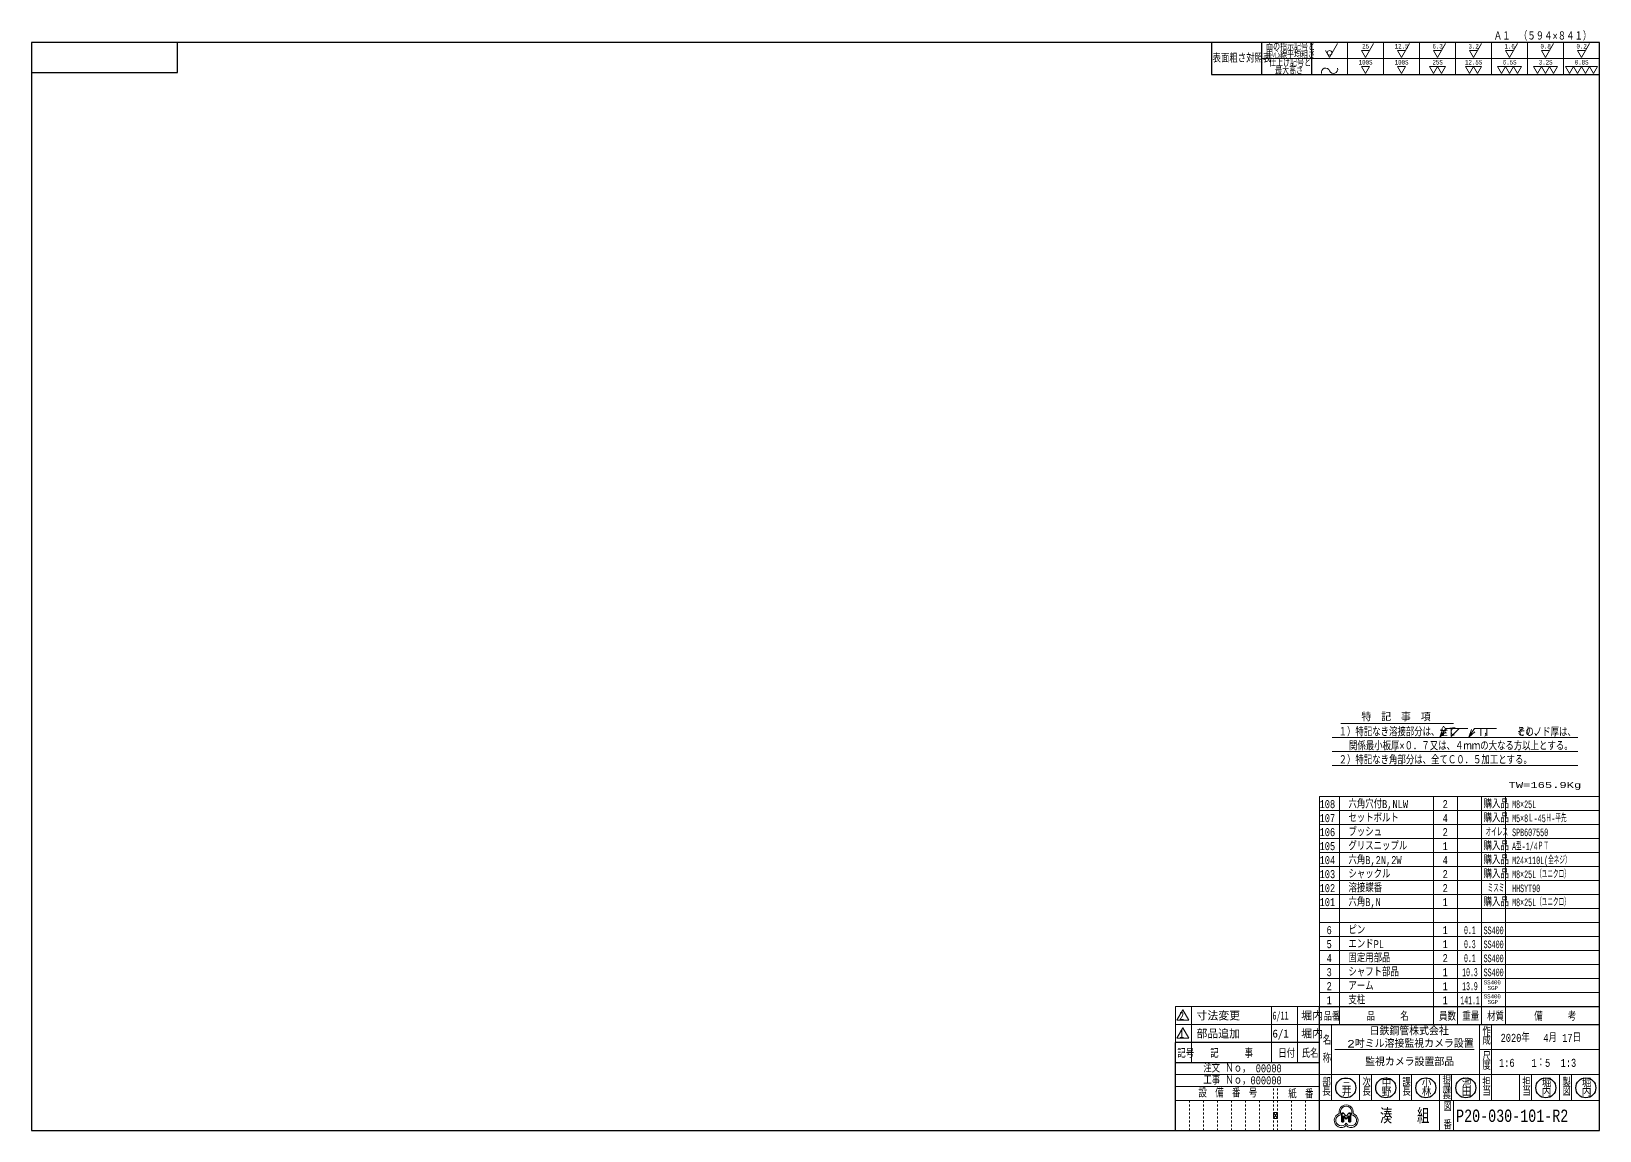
# Model space of a CAD drawing. Header units: millimetres. Extents: x 28 to 14464, y 24 to 7000.
# Drawn here: x 28 to 812, y 24 to 573 of the extents above; entities that cross this region are included whole.
import ezdxf

# ---------------------------------------------------------------- set-up
doc = ezdxf.new("R2010")
doc.units = ezdxf.units.MM
doc.linetypes.add('DOT', pattern=[2, 1, -1])
doc.layers.add('GR1_01', color=7, linetype='Continuous')
doc.styles.add('FX_VECTOR', font='MONOTXT.SHX', dxfattribs={"bigfont": 'BIGFONT.SHX'})
doc.styles.add('ＭＳ ゴシック', font='')
doc.styles.add('ＭＳ 明朝', font='')
doc.styles.get('ＭＳ ゴシック').set_extended_font_data('ＭＳ ゴシック')
doc.styles.get('ＭＳ 明朝').set_extended_font_data('ＭＳ 明朝')

# ---------------------------------------------------------------- blocks, each defined once
blk = doc.blocks.new('BLKF023')
at = {"layer": 'GR1_01', "color": 3, "linetype": 'Continuous', "lineweight": 25}
for p, q in [((618.5, 567.5), (618.5, 551.5)), ((643.5, 567.5), (643.5, 551.5)), ((668.5, 567.5), (668.5, 551.5)), ((618.5, 551.5), (812.5, 551.5))]:
    blk.add_line(p, q, dxfattribs=at)
at = {"layer": 'GR1_01', "color": 7, "linetype": 'Continuous', "lineweight": 13}
for p, q in [((679.5, 563.46), (681.5, 566.93)), ((686.5, 567.5), (686.5, 551.5)), ((697.5, 563.46), (699.5, 566.93)), ((704.5, 567.5), (704.5, 551.5)), ((715.5, 563.46), (717.5, 566.93)), ((722.5, 567.5), (722.5, 551.5)), ((733.5, 563.46), (735.5, 566.93)), ((740.5, 567.5), (740.5, 551.5)), ((751.5, 563.46), (753.5, 566.93)), ((758.5, 567.5), (758.5, 551.5)), ((769.5, 563.46), (771.5, 566.93)), ((776.5, 567.5), (776.5, 551.5)), ((787.5, 563.46), (789.5, 566.93)), ((794.5, 567.5), (794.5, 551.5)), ((805.5, 563.46), (807.5, 566.93)), ((643.5, 559.5), (812.5, 559.5)), ((675.5, 563.46), (677.5, 560)), ((677.5, 560), (679.5, 563.46)), ((693.5, 563.46), (695.5, 560)), ((693.5, 563.46), (697.5, 563.46)), ((695.5, 560), (697.5, 563.46)), ((711.5, 563.46), (713.5, 560)), ((711.5, 563.46), (715.5, 563.46)), ((713.5, 560), (715.5, 563.46)), ((729.5, 563.46), (731.5, 560)), ((729.5, 563.46), (733.5, 563.46)), ((731.5, 560), (733.5, 563.46)), ((747.5, 563.46), (749.5, 560)), ((747.5, 563.46), (751.5, 563.46)), ((749.5, 560), (751.5, 563.46)), ((765.5, 563.46), (767.5, 560)), ((765.5, 563.46), (769.5, 563.46)), ((767.5, 560), (769.5, 563.46)), ((783.5, 563.46), (785.5, 560)), ((783.5, 563.46), (787.5, 563.46)), ((785.5, 560), (787.5, 563.46)), ((801.5, 563.46), (803.5, 560)), ((801.5, 563.46), (805.5, 563.46)), ((803.5, 560), (805.5, 563.46)), ((697.5, 555.46), (693.5, 555.46)), ((693.5, 555.46), (695.5, 552)), ((695.5, 552), (697.5, 555.46)), ((715.5, 555.46), (711.5, 555.46)), ((711.5, 555.46), (713.5, 552)), ((713.5, 552), (715.5, 555.46)), ((731.5, 555.46), (727.5, 555.46)), ((727.5, 555.46), (729.5, 552)), ((729.5, 552), (731.5, 555.46)), ((735.5, 555.46), (731.5, 555.46)), ((731.5, 555.46), (733.5, 552)), ((733.5, 552), (735.5, 555.46)), ((749.5, 555.46), (745.5, 555.46)), ((745.5, 555.46), (747.5, 552)), ((747.5, 552), (749.5, 555.46)), ((753.5, 555.46), (749.5, 555.46)), ((749.5, 555.46), (751.5, 552)), ((751.5, 552), (753.5, 555.46)), ((765.5, 555.46), (761.5, 555.46)), ((761.5, 555.46), (763.5, 552)), ((763.5, 552), (765.5, 555.46)), ((769.5, 555.46), (765.5, 555.46)), ((765.5, 555.46), (767.5, 552)), ((767.5, 552), (769.5, 555.46)), ((773.5, 555.46), (769.5, 555.46)), ((769.5, 555.46), (771.5, 552)), ((771.5, 552), (773.5, 555.46)), ((783.5, 555.46), (779.5, 555.46)), ((779.5, 555.46), (781.5, 552)), ((781.5, 552), (783.5, 555.46)), ((787.5, 555.46), (783.5, 555.46)), ((783.5, 555.46), (785.5, 552)), ((785.5, 552), (787.5, 555.46)), ((791.5, 555.46), (787.5, 555.46)), ((787.5, 555.46), (789.5, 552)), ((789.5, 552), (791.5, 555.46)), ((799.5, 555.46), (795.5, 555.46)), ((795.5, 555.46), (797.5, 552)), ((797.5, 552), (799.5, 555.46)), ((803.5, 555.46), (799.5, 555.46)), ((799.5, 555.46), (801.5, 552)), ((801.5, 552), (803.5, 555.46)), ((807.5, 555.46), (803.5, 555.46)), ((803.5, 555.46), (805.5, 552)), ((805.5, 552), (807.5, 555.46)), ((811.5, 555.46), (807.5, 555.46)), ((807.5, 555.46), (809.5, 552)), ((809.5, 552), (811.5, 555.46))]:
    blk.add_line(p, q, dxfattribs=at)
blk.add_circle((677.5, 562.31), 1.15, dxfattribs=at)
for centre, start, end in [((675.54, 552.56), 21.61478, 195.25512), ((679.46, 554.11), 201.61478, 15.25512)]:
    blk.add_arc(centre, 2.11, start, end, dxfattribs=at)
at = {"layer": 'GR1_01', "color": 6, "linetype": 'Continuous', "lineweight": 0, "style": 'FX_VECTOR'}
for s, height, width, p in [('面の指示記号と', 3.5, 0.714286, (645.75, 563.5)), ('25', 2.291, 0.75, (693.78, 564.46)), ('12.5', 2.291, 0.75, (710.06, 564.46)), ('6.3', 2.291, 0.75, (728.92, 564.46)), ('3.2', 2.291, 0.75, (746.92, 564.46)), ('1.6', 2.291, 0.75, (764.92, 564.46)), ('0.8', 2.291, 0.75, (782.92, 564.46)), ('0.2', 2.291, 0.75, (800.92, 564.46)), ('表面粗さ対照表', 4, 0.75, (619, 557.5)), ('中心線平均粗さ', 3.5, 0.714286, (645.75, 559.5)), ('仕上げ記号と', 3.5, 0.714286, (647.25, 555.5)), ('100S', 2.291, 0.75, (692.06, 556.46)), ('100S', 2.291, 0.75, (710.06, 556.46)), ('25S', 2.291, 0.75, (728.92, 556.46)), ('12.5S', 2.291, 0.75, (745.2, 556.46)), ('6.5S', 2.291, 0.75, (764.06, 556.46)), ('3.2S', 2.291, 0.75, (782.06, 556.46)), ('0.8S', 2.291, 0.75, (800.06, 556.46)), ('最大高さ', 3.5, 0.714286, (650.25, 551.5))]:
    blk.add_text(s, height=height, dxfattribs=dict(at, width=width)).set_placement(p)
blk = doc.blocks.new('FXTIP_ARROW_S')
at = {"color": 0, "linetype": 'Continuous', "lineweight": -2}
for q in [(-1, 0), (-0.97, 0.26), (-0.97, -0.26)]:
    blk.add_line((0, 0), q, dxfattribs=at)
blk = doc.blocks.new('BLKF024')
at = {"layer": 'GR1_01', "color": 7, "linetype": 'Continuous', "lineweight": 13}
for p, q in [((678.8, 219.96), (801.55, 219.96)), ((683.15, 226.96), (739.5, 226.96)), ((732.69, 220.23), (735.54, 224.58)), ((735.54, 224.58), (746.54, 224.58)), ((738.24, 224.58), (738.24, 220.58)), ((738.24, 224.58), (742.24, 224.58)), ((738.24, 220.58), (742.24, 224.58)), ((747.16, 220.23), (750.01, 224.58)), ((750.01, 224.58), (761.01, 224.58)), ((753.1, 224.4), (753.1, 220.9)), ((756.1, 224.4), (756.1, 220.9)), ((678.8, 212.96), (801.55, 212.96)), ((678.8, 205.96), (801.55, 205.96))]:
    blk.add_line(p, q, dxfattribs=at)
at = {"layer": 'GR1_01', "color": 7, "linetype": 'Continuous', "lineweight": 13, "xscale": 4, "yscale": 4, "rotation": 236.7682889320208}
for p in [(732.69, 220.23), (747.16, 220.23)]:
    blk.add_blockref('FXTIP_ARROW_S', p, dxfattribs=at)
at = {"layer": 'GR1_01', "color": 6, "linetype": 'Continuous', "lineweight": 0, "style": 'FX_VECTOR'}
for s, height, width, p in [('特\u3000記\u3000事\u3000項', 3.8, 1.184211, (693.41, 228.22)), ('１）特記なき溶接部分は、全て\u3000\u3000  ，\u3000\u3000\u3000とし、', 4, 0.75, (682.02, 220.71)), ('そのノド厚は、', 4, 0.75, (771.19, 220.64)), ('  関係最小板厚×０．７又は、４ｍｍの大なる方以上とする。', 4, 0.75, (682.02, 213.71)), ('２）特記なき角部分は、全てＣ０．５加工とする。', 4, 0.75, (682.02, 206.71))]:
    blk.add_text(s, height=height, dxfattribs=dict(at, width=width)).set_placement(p)
blk = doc.blocks.new('BLKF111')
at = {"layer": 'GR1_01', "color": 3, "linetype": 'Continuous', "lineweight": 25}
blk.add_circle((785.6, 44.91), 5, dxfattribs=at)
at = {"layer": 'GR1_01', "color": 6, "linetype": 'Continuous', "lineweight": 0, "style": 'FX_VECTOR'}
for s, p in [('堀', (783.6, 45.16)), ('内', (783.6, 40.66))]:
    blk.add_text(s, height=4, dxfattribs=at).set_placement(p)
blk = doc.blocks.new('BLKF110')
at = {"layer": 'GR1_01', "color": 3, "linetype": 'Continuous', "lineweight": 25}
blk.add_blockref('BLKF111', (0, 0), dxfattribs=at)
blk = doc.blocks.new('BLKF109')
at = {"layer": 'GR1_01', "color": 3, "linetype": 'Continuous', "lineweight": 25}
blk.add_blockref('BLKF110', (0, 0), dxfattribs=at)
blk = doc.blocks.new('BLKF114')
at = {"layer": 'GR1_01', "color": 3, "linetype": 'Continuous', "lineweight": 25}
blk.add_circle((805.6, 44.91), 5, dxfattribs=at)
at = {"layer": 'GR1_01', "color": 6, "linetype": 'Continuous', "lineweight": 0, "style": 'FX_VECTOR'}
for s, p in [('堀', (803.6, 45.16)), ('内', (803.6, 40.66))]:
    blk.add_text(s, height=4, dxfattribs=at).set_placement(p)
blk = doc.blocks.new('BLKF113')
at = {"layer": 'GR1_01', "color": 3, "linetype": 'Continuous', "lineweight": 25}
blk.add_blockref('BLKF114', (0, 0), dxfattribs=at)
blk = doc.blocks.new('BLKF112')
at = {"layer": 'GR1_01', "color": 3, "linetype": 'Continuous', "lineweight": 25}
blk.add_blockref('BLKF113', (0, 0), dxfattribs=at)
blk = doc.blocks.new('BLKF117')
at = {"layer": 'GR1_01', "color": 3, "linetype": 'Continuous', "lineweight": 25}
blk.add_circle((745.6, 44.91), 5, dxfattribs=at)
at = {"layer": 'GR1_01', "color": 6, "linetype": 'Continuous', "lineweight": 0, "style": 'FX_VECTOR'}
for s, p in [('池', (743.6, 45.16)), ('田', (743.6, 40.66))]:
    blk.add_text(s, height=4, dxfattribs=at).set_placement(p)
blk = doc.blocks.new('BLKF116')
at = {"layer": 'GR1_01', "color": 3, "linetype": 'Continuous', "lineweight": 25}
blk.add_blockref('BLKF117', (0, 0), dxfattribs=at)
blk = doc.blocks.new('BLKF115')
at = {"layer": 'GR1_01', "color": 3, "linetype": 'Continuous', "lineweight": 25}
blk.add_blockref('BLKF116', (0, 0), dxfattribs=at)
blk = doc.blocks.new('BLKF120')
at = {"layer": 'GR1_01', "color": 3, "linetype": 'Continuous', "lineweight": 25}
blk.add_circle((725.6, 44.91), 5, dxfattribs=at)
at = {"layer": 'GR1_01', "color": 6, "linetype": 'Continuous', "lineweight": 0, "style": 'FX_VECTOR'}
for s, p in [('小', (723.6, 45.16)), ('林', (723.6, 40.66))]:
    blk.add_text(s, height=4, dxfattribs=at).set_placement(p)
blk = doc.blocks.new('BLKF119')
at = {"layer": 'GR1_01', "color": 3, "linetype": 'Continuous', "lineweight": 25}
blk.add_blockref('BLKF120', (0, 0), dxfattribs=at)
blk = doc.blocks.new('BLKF118')
at = {"layer": 'GR1_01', "color": 3, "linetype": 'Continuous', "lineweight": 25}
blk.add_blockref('BLKF119', (0, 0), dxfattribs=at)
blk = doc.blocks.new('BLKF123')
at = {"layer": 'GR1_01', "color": 3, "linetype": 'Continuous', "lineweight": 25}
blk.add_circle((705.6, 44.91), 5, dxfattribs=at)
at = {"layer": 'GR1_01', "color": 6, "linetype": 'Continuous', "lineweight": 0, "style": 'FX_VECTOR'}
for s, p in [('中', (703.6, 45.16)), ('野', (703.6, 40.66))]:
    blk.add_text(s, height=4, dxfattribs=at).set_placement(p)
blk = doc.blocks.new('BLKF122')
at = {"layer": 'GR1_01', "color": 3, "linetype": 'Continuous', "lineweight": 25}
blk.add_blockref('BLKF123', (0, 0), dxfattribs=at)
blk = doc.blocks.new('BLKF121')
at = {"layer": 'GR1_01', "color": 3, "linetype": 'Continuous', "lineweight": 25}
blk.add_blockref('BLKF122', (0, 0), dxfattribs=at)
blk = doc.blocks.new('BLKF126')
at = {"layer": 'GR1_01', "color": 3, "linetype": 'Continuous', "lineweight": 25}
blk.add_circle((685.6, 44.91), 5, dxfattribs=at)
at = {"layer": 'GR1_01', "color": 6, "linetype": 'Continuous', "lineweight": 0, "style": 'FX_VECTOR'}
for s, p in [('三', (683.6, 45.16)), ('井', (683.6, 40.66))]:
    blk.add_text(s, height=4, dxfattribs=at).set_placement(p)
blk = doc.blocks.new('BLKF125')
at = {"layer": 'GR1_01', "color": 3, "linetype": 'Continuous', "lineweight": 25}
blk.add_blockref('BLKF126', (0, 0), dxfattribs=at)
blk = doc.blocks.new('BLKF124')
at = {"layer": 'GR1_01', "color": 3, "linetype": 'Continuous', "lineweight": 25}
blk.add_blockref('BLKF125', (0, 0), dxfattribs=at)

msp = doc.modelspace()

# ---------------------------------------------------------------- linework, layer by layer
at = {"layer": 'GR1_01', "color": 3, "linetype": 'Continuous', "lineweight": 25}
for p, q in [((28.5, 567.5), (28.5, 23.5)), ((812.5, 567.5), (28.5, 567.5)), ((101.5, 552.5), (101.5, 567.5)), ((812.5, 23.5), (812.5, 567.5)), ((28.5, 552.5), (101.5, 552.5)), ((672.5, 85.5), (812.5, 85.5)), ((672.5, 23.5), (672.5, 85.5)), ((672.5, 76.5), (812.5, 76.5)), ((672.5, 67.5), (600.5, 67.5)), ((600.5, 57.5), (600.5, 67.5)), ((600.5, 23.5), (600.5, 57.5)), ((600.5, 57.5), (672.55, 57.5)), ((28.5, 23.5), (812.5, 23.5))]:
    msp.add_line(p, q, dxfattribs=at)
at = {"layer": 'GR1_01', "color": 7, "linetype": 'Continuous', "lineweight": 13}
for p, q in [((672.5, 85.5), (672.5, 190.5)), ((672.5, 190.5), (812.5, 190.5)), ((682.5, 190.5), (682.5, 85.5)), ((729.5, 190.5), (729.5, 85.5)), ((741.5, 85.5), (741.5, 190.5)), ((753.5, 190.5), (753.5, 85.5)), ((765.5, 85.5), (765.5, 190.5)), ((672.5, 183.5), (812.5, 183.5)), ((672.5, 176.5), (812.5, 176.5)), ((672.5, 169.5), (812.5, 169.5)), ((672.5, 162.5), (812.5, 162.5)), ((812.5, 155.5), (672.5, 155.5)), ((672.5, 148.5), (812.5, 148.5)), ((812.5, 148.5), (672.5, 148.5)), ((812.5, 141.5), (672.5, 141.5)), ((812.5, 134.5), (672.5, 134.5)), ((672.5, 127.5), (812.5, 127.5)), ((812.5, 120.5), (672.5, 120.5)), ((812.5, 113.5), (672.5, 113.5)), ((672.5, 106.5), (812.5, 106.5)), ((812.5, 99.5), (672.5, 99.5)), ((812.5, 92.5), (672.5, 92.5)), ((672.5, 85.5), (600.5, 85.5)), ((600.5, 76.5), (600.5, 85.5)), ((604.12, 83.93), (601.12, 78.73)), ((601.12, 78.73), (607.12, 78.73)), ((607.12, 78.73), (604.12, 83.93)), ((608.5, 57.5), (608.5, 85.5)), ((648.5, 57.5), (648.5, 85.5)), ((661.5, 57.5), (661.5, 85.5)), ((682.5, 85.5), (682.5, 76.5)), ((729.5, 85.5), (729.5, 76.5)), ((741.5, 76.5), (741.5, 85.5)), ((753.5, 85.5), (753.5, 76.5)), ((765.5, 85.5), (765.5, 76.5)), ((672.5, 76.5), (600.5, 76.5)), ((600.5, 67.5), (600.5, 76.5)), ((604.12, 74.93), (601.12, 69.73)), ((607.12, 69.73), (604.12, 74.93)), ((678.5, 76.5), (678.5, 38.5)), ((752.5, 38.5), (752.5, 76.5)), ((758.5, 76.5), (758.5, 38.5)), ((601.12, 69.73), (607.12, 69.73)), ((749.82, 64), (680.1, 64)), ((812.5, 64), (752.5, 64)), ((600.5, 51.5), (812.5, 51.5)), ((692.5, 51.5), (692.5, 38.5)), ((698.5, 51.5), (698.5, 38.5)), ((712.5, 51.5), (712.5, 38.5)), ((718.5, 51.5), (718.5, 38.5)), ((732.5, 51.5), (732.5, 23.5)), ((738.5, 38.5), (738.5, 51.5)), ((772.5, 51.5), (772.5, 38.5)), ((778.5, 51.5), (778.5, 38.5)), ((792.5, 51.5), (792.5, 38.5)), ((798.5, 51.5), (798.5, 38.5)), ((600.5, 45.5), (672.55, 45.5)), ((600.5, 38.5), (812.5, 38.5)), ((649.5, 32.5), (651.5, 32.5)), ((649.5, 32.5), (649.5, 29.5)), ((649.5, 29.5), (651.5, 32.5)), ((649.5, 32.5), (651.5, 29.5)), ((651.5, 32.5), (651.5, 29.5)), ((739.5, 23.5), (739.5, 38.5)), ((649.5, 29.5), (651.5, 29.5))]:
    msp.add_line(p, q, dxfattribs=at)
at = {"layer": 'GR1_01', "color": 7, "linetype": 'DOT', "lineweight": 13}
for p, q in [((649.5, 23.5), (649.5, 45.5)), ((651.5, 23.5), (651.5, 45.5)), ((607.5, 23.5), (607.5, 38.5)), ((614.5, 23.5), (614.5, 38.5)), ((621.5, 23.5), (621.5, 38.5)), ((628.5, 23.5), (628.5, 38.5)), ((635.5, 23.5), (635.5, 38.5)), ((642.5, 23.5), (642.5, 38.5)), ((658.5, 23.5), (658.5, 38.5)), ((665.5, 23.5), (665.5, 38.5))]:
    msp.add_line(p, q, dxfattribs=at)
at = {"layer": 'GR1_01', "color": 4, "linetype": 'Continuous', "lineweight": 35}
for p, q in [((683.6, 32.22), (683.6, 27.85)), ((684.48, 32.22), (683.6, 32.22)), ((685.79, 30.66), (684.48, 32.22)), ((687.1, 32.22), (685.79, 30.66)), ((687.98, 32.22), (687.1, 32.22)), ((687.98, 27.85), (687.98, 32.22)), ((683.6, 27.85), (684.48, 27.85)), ((684.48, 27.85), (684.48, 30.86)), ((684.48, 30.86), (685.79, 29.3)), ((685.79, 29.3), (687.1, 30.86)), ((687.1, 30.86), (687.1, 27.85)), ((687.1, 27.85), (687.98, 27.85))]:
    msp.add_line(p, q, dxfattribs=at)
at = {"layer": 'GR1_01', "color": 7, "linetype": 'Continuous', "lineweight": 13}
for centre, radius, start, end in [((683.36, 28.63), 3.53, 106.57325, 313.42675), ((683.36, 28.63), 2.81, 90, 330), ((685.79, 32.84), 3.53, 346.57325, 193.42675), ((685.79, 32.84), 2.81, 330, 210), ((688.22, 28.63), 3.53, 226.57325, 73.42675), ((688.22, 28.63), 2.81, 210, 90)]:
    msp.add_arc(centre, radius, start, end, dxfattribs=at)

# ---------------------------------------------------------------- block references
for name in ['BLKF023', 'BLKF024']:
    msp.add_blockref(name, (0, 0), dxfattribs=at)
at = {"layer": 'GR1_01', "color": 3, "linetype": 'Continuous', "lineweight": 25}
for name in ['BLKF124', 'BLKF121', 'BLKF118', 'BLKF115', 'BLKF109', 'BLKF112']:
    msp.add_blockref(name, (0, 0), dxfattribs=at)

# ---------------------------------------------------------------- texts
at = {"layer": 'GR1_01', "color": 6, "linetype": 'Continuous', "lineweight": 0, "style": 'FX_VECTOR'}
for s, height, width, p in [('Ａ１\u3000（５９４×８４１）', 4, 0.75, (759.55, 568.55)), ('TW=165.9Kg', 3, 1.4, (766.97, 194.78)), ('108', 4, 0.75, (672.5, 184.72)), ('六角穴付B,NLW', 4, 0.75, (686.93, 184.72)), ('2', 4, 0.75, (734, 184.72)), ('購入品', 4, 0.75, (754.5, 184.72)), ('M8×25L', 3.8, 0.526316, (768.73, 184.72)), ('107', 4, 0.75, (672.5, 177.72)), ('セットボルト', 4, 0.75, (686.93, 177.72)), ('4', 4, 0.75, (734, 177.72)), ('購入品', 4, 0.75, (754.5, 177.72)), ('M5×8Ｌ-45Ｈ-平先', 3.8, 0.526316, (768.73, 177.72)), ('106', 4, 0.75, (672.5, 170.72)), ('ブッシュ', 4, 0.75, (686.93, 170.72)), ('2', 4, 0.75, (734, 170.72)), ('オイレス', 3.8, 0.526316, (755.5, 170.72)), ('SPB607550', 3.8, 0.526316, (768.73, 170.72)), ('105', 4, 0.75, (672.5, 163.72)), ('グリスニップル', 4, 0.75, (686.93, 163.72)), ('1', 4, 0.75, (734, 163.72)), ('購入品', 4, 0.75, (754.5, 163.72)), ('A型-1/4ＰＴ', 3.8, 0.526316, (768.73, 163.72)), ('104', 4, 0.75, (672.5, 156.72)), ('六角B,2N,2W', 4, 0.75, (686.93, 156.72)), ('4', 4, 0.75, (734, 156.72)), ('購入品', 4, 0.75, (754.5, 156.72)), ('M24×110L(全ネジ）', 3.8, 0.526316, (768.73, 156.72)), ('103', 4, 0.75, (672.5, 149.72)), ('シャックル', 4, 0.75, (686.93, 149.72)), ('2', 4, 0.75, (734, 149.72)), ('購入品', 4, 0.75, (754.5, 149.72)), ('M8×25L（ユニクロ）', 3.8, 0.526316, (768.73, 149.72)), ('102', 4, 0.75, (672.5, 142.72)), ('溶接蝶番', 4, 0.75, (686.93, 142.72)), ('2', 4, 0.75, (734, 142.72)), ('ミスミ', 3.8, 0.526316, (756.5, 142.72)), ('HHSYT90', 3.8, 0.526316, (768.73, 142.72)), ('101', 4, 0.75, (672.5, 135.72)), ('六角B,N', 4, 0.75, (686.93, 135.72)), ('1', 4, 0.75, (734, 135.72)), ('購入品', 4, 0.75, (754.5, 135.72)), ('M8×25L（ユニクロ）', 3.8, 0.526316, (768.73, 135.72)), ('6', 4, 0.75, (676, 121.72)), ('ピン', 4, 0.75, (686.93, 121.72)), ('1', 4, 0.75, (734, 121.72)), ('0.1', 3.991, 0.463657, (744.72, 121.72)), ('SS400', 3.8, 0.526316, (754.5, 121.72)), ('5', 4, 0.75, (676, 114.72)), ('エンドPL', 4, 0.75, (686.93, 114.72)), ('1', 4, 0.75, (734, 114.72)), ('0.3', 3.991, 0.463657, (744.72, 114.72)), ('SS400', 3.8, 0.526316, (754.5, 114.72)), ('4', 4, 0.75, (676, 107.72)), ('固定用部品', 4, 0.75, (686.93, 107.72)), ('2', 4, 0.75, (734, 107.72)), ('0.1', 3.991, 0.463657, (744.72, 107.72)), ('SS400', 3.8, 0.526316, (754.5, 107.72)), ('3', 4, 0.75, (676, 100.72)), ('シャフト部品', 4, 0.75, (686.93, 100.72)), ('1', 4, 0.75, (734, 100.72)), ('10.3', 3.991, 0.463657, (743.8, 100.72)), ('SS400', 3.8, 0.526316, (754.5, 100.72)), ('2', 4, 0.75, (676, 93.72)), ('アーム', 4, 0.75, (686.93, 93.72)), ('1', 4, 0.75, (734, 93.72)), ('13.9', 3.991, 0.463657, (743.8, 93.72)), ('SS400', 2.02, 0.979435, (754.55, 96.59)), ('SGP', 2.02, 0.979435, (756.53, 93.82)), ('1', 4, 0.75, (676, 86.72)), ('支柱', 4, 0.75, (686.93, 86.72)), ('1', 4, 0.75, (734, 86.72)), ('141.1', 3.991, 0.463657, (742.87, 86.72)), ('SS400', 2.02, 0.979435, (754.55, 89.59)), ('SGP', 2.02, 0.979435, (756.53, 86.82)), ('品番', 4, 0.75, (674.47, 78.5)), ('品\u3000\u3000\u3000名', 4, 0.75, (696.03, 78.5)), ('員数', 4, 0.75, (732.25, 78.5)), ('重量', 4, 0.75, (743.86, 78.5)), ('材質', 4, 0.75, (756.25, 78.5)), ('備\u3000\u3000\u3000考', 4, 0.75, (779.8, 78.5)), ('名', 4, 0.75, (674.07, 66.54)), ('日鉄鋼管株式会社', 3.8, 1.184211, (697.5, 71.25)), ('作', 4, 0.75, (753.9, 70.98)), ('成', 4, 0.75, (753.9, 66.48)), ('2020年 \u30004月 17日', 4, 0.75, (763, 67.88)), ('記号', 4, 0.75, (601.4, 60)), ('記     事', 4, 0.75, (617.84, 60)), ('日付', 4, 0.75, (651.81, 60)), ('氏名', 4, 0.75, (663.52, 60)), ('2吋ミル溶接監視カメラ設置', 3.8, 1.184211, (686.25, 65)), ('注文 Ｎｏ， 00000', 4, 0.75, (614.38, 52.62)), ('称', 4, 0.75, (674.07, 57.54)), ('監視カメラ設置部品', 3.8, 1.184211, (695.25, 55.85)), ('尺', 4, 0.75, (753.9, 58.48)), ('度', 4, 0.75, (753.9, 53.98)), ('1:6\u3000\u30001：5  1:3', 4, 0.75, (762.22, 55.39)), ('工事 Ｎｏ，000000', 4, 0.75, (614.38, 46.62)), ('部', 4, 0.75, (673.9, 45.48)), ('次', 4, 0.75, (693.9, 45.48)), ('課', 4, 0.75, (713.9, 45.48)), ('担', 2.61, 1.206531, (733.9, 48.14)), ('当', 2.61, 1.206531, (733.9, 45.21)), ('担', 4, 0.75, (753.9, 45.48)), ('担', 4, 0.75, (773.9, 45.48)), ('製', 4, 0.75, (793.9, 45.48)), ('設\u3000備\u3000番\u3000号', 4, 0.75, (611.93, 40.17)), ('紙\u3000番', 4, 0.75, (656.84, 39.72)), ('長', 4, 0.75, (673.9, 40.98)), ('長', 4, 0.75, (693.9, 40.98)), ('長', 4, 0.75, (713.9, 40.98)), ('課', 2.61, 1.206531, (733.9, 42.28)), ('長', 2.61, 1.206531, (733.9, 39.34)), ('当', 4, 0.75, (753.9, 40.98)), ('当', 4, 0.75, (773.9, 40.98)), ('図', 4, 0.75, (793.9, 40.98)), ('図', 4, 0.75, (734.41, 33.28)), ('P20-030-101-R2', 6.171, 0.75, (740.74, 27.85)), ('番', 4, 0.75, (734.41, 24.28))]:
    msp.add_text(s, height=height, dxfattribs=dict(at, width=width)).set_placement(p)
at = {"layer": 'GR1_01', "color": 6, "linetype": 'Continuous', "lineweight": 0, "style": 'ＭＳ 明朝', "width": 0.875}
for s, p in [('2', (602.37, 78.93)), ('1', (602.37, 69.93))]:
    msp.add_text(s, height=4, rotation=0, dxfattribs=at).set_placement(p)
at = {"layer": 'GR1_01', "color": 6, "linetype": 'Continuous', "lineweight": 20, "style": 'ＭＳ ゴシック'}
for s, p in [('寸法変更', (610.94, 79.03)), ('堀内', (663.33, 79.03)), ('部品追加', (610.94, 70.03)), ('6/1', (648.94, 70.03)), ('堀内', (663.33, 70.03))]:
    msp.add_text(s, height=4, dxfattribs=at).set_placement(p)
at = {"layer": 'GR1_01', "color": 6, "linetype": 'Continuous', "lineweight": 20, "style": 'ＭＳ ゴシック', "width": 0.706728}
msp.add_text('6/11', height=4, dxfattribs=at).set_placement((648.94, 79.03))
at = {"layer": 'GR1_01', "color": 4, "linetype": 'Continuous', "lineweight": 35, "style": 'FX_VECTOR', "width": 0.75}
msp.add_text('湊\u3000\u3000組', height=7.479, dxfattribs=at).set_placement((702.73, 27.08))

doc.saveas('drawing.dxf')
